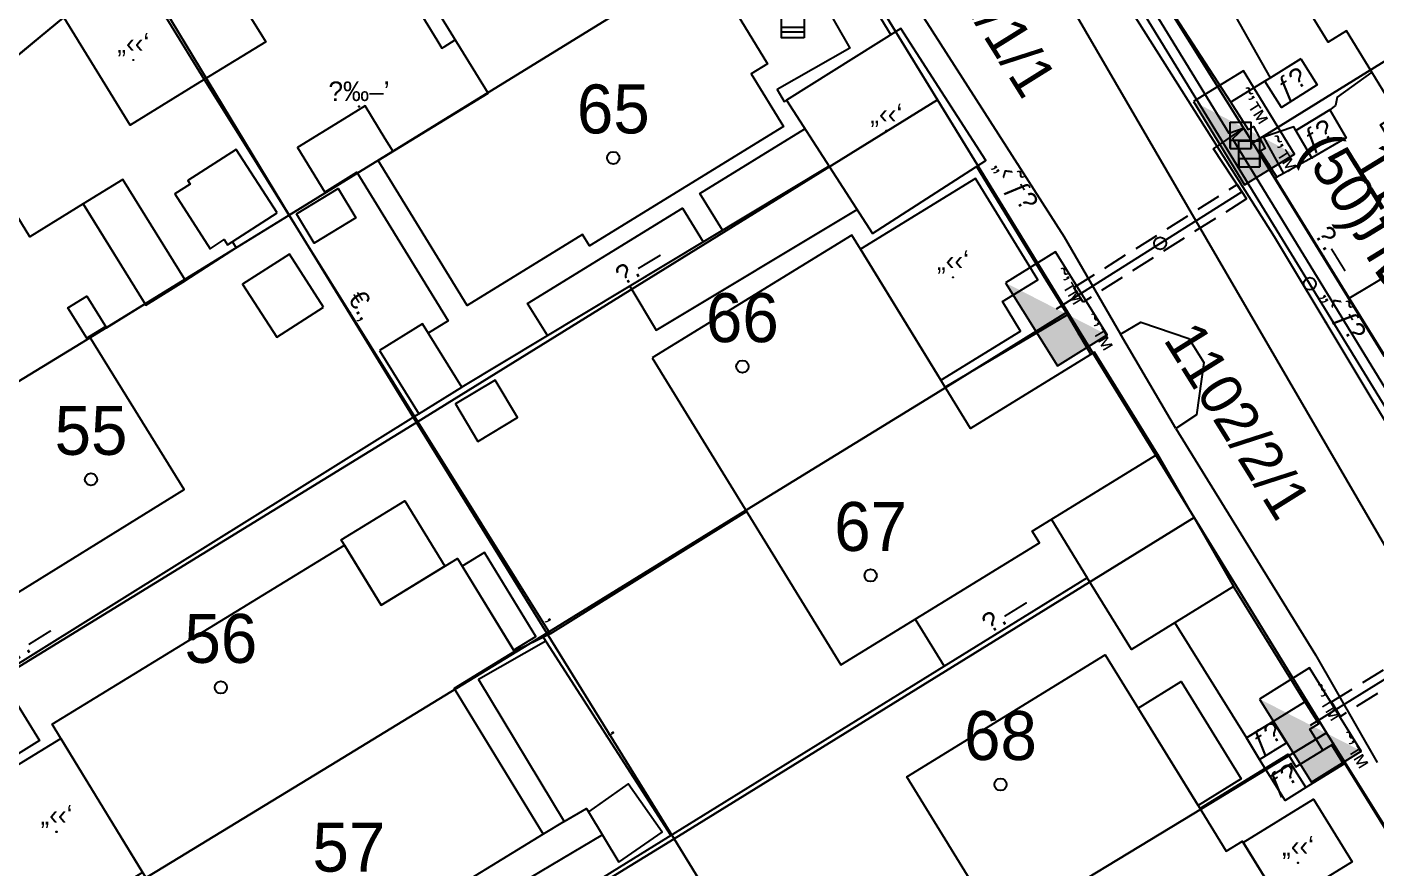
# Model space of a CAD drawing. Header units: metres. Extents: x 218299 to 220222, y 572714 to 574340.
# Drawn here: x 218966 to 219021.1, y 573264.6 to 573298.9 of the extents above; entities that cross this region are included whole.
import ezdxf
from ezdxf.enums import TextEntityAlignment as Align

# ---------------------------------------------------------------- set-up
doc = ezdxf.new("R2010")
doc.units = ezdxf.units.M
doc.header["$MEASUREMENT"] = 0
doc.linetypes.add('DASH15', pattern=[1.5, 1, -0.5])
for name, color, linetype in [('1602', 44, 'Continuous'), ('1603', 44, 'Continuous'), ('6151', 102, 'CABLEUNDEXIST03'), ('6261', 7, 'Continuous'), ('6701', 7, 'DASH15'), ('6910', 102, 'Continuous'), ('6916', 7, 'Continuous'), ('A_POINTS', 2, 'Continuous'), ('M2200', 253, 'Continuous'), ('M2207', 253, 'Continuous'), ('M2401', 7, 'Continuous'), ('M2404', 7, 'Continuous'), ('M2407', 253, 'Continuous'), ('M2408', 253, 'Continuous'), ('M2412', 253, 'Continuous'), ('M2420', 253, 'Continuous'), ('M2601', 253, 'Continuous'), ('M2602', 253, 'Continuous'), ('M2605', 253, 'Continuous'), ('M2612', 253, 'Continuous'), ('M2804', 253, 'Continuous'), ('M5203', 253, 'Continuous'), ('M5235', 253, 'Continuous')]:
    doc.layers.add(name, color=color, linetype=linetype)
doc.styles.add('HEBTXT', font='HEBTXT')
doc.styles.add('MAVAT_HEBTXT', font='HEBTXT')
doc.linetypes.add('CABLEUNDEXIST03', pattern='A,3.5,[222,elecad.shx,S=0.01,R=0,X=0,Y=0],1.5', length=5)

# ---------------------------------------------------------------- blocks, each defined once
blk = doc.blocks.new('6261')
blk.add_lwpolyline([(-2, -1.2), (2, -1.2), (2, 1.2), (-2, 1.2)], close=True)
at = {"color": 0}
blk.add_solid([(2, 1.2), (-2, -1.2), (2, -1.2)], dxfattribs=at)
at = {"color": 0, "style": 'HEBTXT'}
blk.add_attdef('PIL_NAME', (2.689, 2.418), '', height=1.7, dxfattribs=at)
at = {"style": 'HEBTXT'}
blk.add_attdef('CAMUT_MONIM', (2.489, 0.218), '', height=1.7, dxfattribs=at)
at = {"color": 0, "style": 'HEBTXT', "flags": 1}
for tag, p in [('TYPE', (2.585, -1.773)), ('MAP_TYPE', (2.689, -3.782))]:
    blk.add_attdef(tag, p, '', height=1.7, dxfattribs=at)
blk = doc.blocks.new('6910')
at = {"layer": 'A_POINTS'}
blk.add_circle((0, 0), 0.25, dxfattribs=at)
at = {"color": 0, "style": 'HEBTXT', "flags": 1}
blk.add_attdef('CODE', (-2.918, 6.399), '', height=1.7, dxfattribs=at)
at = {"color": 0, "style": 'HEBTXT'}
for tag, p in [('PATH', (0.169, 4.708)), ('HTCH', (0.169, 2.708))]:
    blk.add_attdef(tag, text='', height=1.7, dxfattribs=at).set_placement(p, align=Align.MIDDLE_CENTER)
blk = doc.blocks.new('6916')
at = {"layer": 'A_POINTS'}
blk.add_circle((0, 0), 0.25, dxfattribs=at)
at = {"color": 0, "style": 'HEBTXT'}
for tag, p in [('HTCH', (0.006, 3.527)), ('PIPE', (0.049, 1.33))]:
    blk.add_attdef(tag, text='', height=1.7, dxfattribs=at).set_placement(p, align=Align.MIDDLE_CENTER)
blk = doc.blocks.new('1603')
at = {"layer": 'A_POINTS'}
blk.add_circle((0, 0), 0.25, dxfattribs=at)
at = {"color": 0, "style": 'HEBTXT'}
blk.add_attdef('PARCEL_NUM', text='', height=2, dxfattribs=at).set_placement((0, 1), align=Align.CENTER)
at = {"color": 0, "style": 'HEBTXT', "flags": 1}
blk.add_attdef('LOT_NUM', text='', height=2, dxfattribs=at).set_placement((0, -2.5), align=Align.CENTER)
blk = doc.blocks.new('M2408')
blk.add_circle((0, 0), 0.025)
at = {"style": 'MAVAT_HEBTXT'}
blk.add_attdef('NAME', text='', height=0.8, dxfattribs=at).set_placement((0, 1.59), align=Align.MIDDLE)
blk = doc.blocks.new('M2804')
blk.add_circle((0, 0), 0.025)
at = {"style": 'MAVAT_HEBTXT'}
blk.add_attdef('NAME', text='', height=0.8, dxfattribs=at).set_placement((0, 1.59), align=Align.MIDDLE)
blk = doc.blocks.new('M2601')
blk.add_circle((0, 0), 0.025)
at = {"style": 'MAVAT_HEBTXT'}
blk.add_attdef('NAME', text='', height=0.8, dxfattribs=at).set_placement((0, 1.59), align=Align.MIDDLE)
blk = doc.blocks.new('M2602')
blk.add_circle((0, 0), 0.025)
at = {"style": 'MAVAT_HEBTXT'}
blk.add_attdef('NAME', text='', height=0.8, dxfattribs=at).set_placement((0, 1.59), align=Align.MIDDLE)
blk = doc.blocks.new('M2605')
blk.add_circle((0, 0), 0.025)
at = {"style": 'MAVAT_HEBTXT'}
blk.add_attdef('NAME', text='', height=0.8, dxfattribs=at).set_placement((0, 1.59), align=Align.MIDDLE)
blk = doc.blocks.new('M2612')
blk.add_circle((0, 0), 0.025)
at = {"style": 'MAVAT_HEBTXT'}
blk.add_attdef('NAME', text='', height=0.8, dxfattribs=at).set_placement((0, 1.59), align=Align.MIDDLE)
blk = doc.blocks.new('M2207')
blk.add_circle((0, 0), 0.025)
at = {"style": 'MAVAT_HEBTXT'}
blk.add_attdef('NAME', text='', height=0.8, dxfattribs=at).set_placement((0, 1.59), align=Align.MIDDLE)
blk = doc.blocks.new('M2412')
blk.add_circle((0, 0), 0.025)
at = {"style": 'MAVAT_HEBTXT'}
blk.add_attdef('NAME', text='', height=0.8, dxfattribs=at).set_placement((0, 1.59), align=Align.MIDDLE)
blk = doc.blocks.new('M5203')
for points in [[(1.54, -1.47), (-1.54, -1.47), (-1.54, 1.47), (1.54, 1.47)], [(-1.54, 0), (1.54, 0)], [(1.54, 1.47), (1.54, -1.47)], [(-1.54, -0.66), (1.54, -0.66)]]:
    blk.add_lwpolyline(points)
at = {"style": 'MAVAT_HEBTXT', "flags": 1}
for tag, p in [('MARK', (0, 3.2)), ('HEIGHT', (0, -3.3)), ('NAME', (0, -5.87))]:
    blk.add_attdef(tag, text='', height=0.8, dxfattribs=at).set_placement(p, align=Align.MIDDLE)
blk = doc.blocks.new('*U89')
at = {"linetype": 'Continuous'}
for p, q in [((-0.85, 0), (-0.85, -0.66)), ((0.85, 0), (0.85, -0.66))]:
    blk.add_line(p, q, dxfattribs=at)
blk.add_solid([(-0.85, 0), (-0.85, -0.66), (0.85, -0.66)], dxfattribs=at)
at = {"linetype": 'Continuous', "extrusion": (0, 0, -1)}
blk.add_solid([(0.85, 0), (-0.85, 0), (-0.85, -0.66)], dxfattribs=at)
blk = doc.blocks.new('M5235')
for points in [[(-0.85, 1.47), (0.85, 1.47)], [(-0.85, -0.66), (-0.85, 1.47)], [(0.85, -0.66), (0.85, 1.47)], [(-0.85, 0), (0.85, 0)], [(-0.85, -0.66), (0.85, -0.66)]]:
    blk.add_lwpolyline(points)
at = {"linetype": 'Continuous'}
blk.add_blockref('*U89', (0, 0), dxfattribs=at)
at = {"style": 'MAVAT_HEBTXT', "flags": 1}
for tag, p in [('MARK', (0, 2.72)), ('HEIGHT', (0, -1.92)), ('NAME', (0, -4.48))]:
    blk.add_attdef(tag, text='', height=0.8, dxfattribs=at).set_placement(p, align=Align.MIDDLE)
blk = doc.blocks.new('111')
at = {"layer": 'M2200'}
for points in [[(219025.184, 573308.495, 572.88), (219029.154, 573302.013, 572.88), (219032.972, 573295.779, 572.88), (219024.814, 573290.783, 572.76), (219024.814, 573290.783, 572.76), (219023.508, 573292.916, 572.76), (219022.803, 573292.484, 572.64), (219021.291, 573294.951, 572.64), (219021.994, 573295.381, 572.76), (219020.943, 573297.098, 572.76), (219019.906, 573298.79, 572.76), (219019.153, 573298.329, 572.52), (219017.565, 573300.922, 572.28), (219018.253, 573301.343, 572.76), (219017.26, 573302.964, 572.944), (219016.958, 573303.456, 573)], [(218989.068, 573307.632, 572.205), (218990.37, 573305.515, 572.205), (218991.031, 573305.921, 571.905), (218992.557, 573303.439, 571.905), (218991.893, 573303.03, 572.205), (218994.039, 573299.541, 572.205), (218994.713, 573299.956, 571.98), (218996.256, 573297.447, 571.83), (218995.588, 573297.037, 572.28), (218996.913, 573294.882, 572.205), (218988.985, 573290.005, 572.205), (218988.701, 573290.467, 573.03), (218983.99, 573287.569, 572.955), (218980.352, 573293.484, 573.03), (218984.839, 573296.244, 573.105), (218980.918, 573302.619, 572.205)], [(218976.231, 573291.351, 572.355), (218974.556, 573293.944, 572.355), (218972.579, 573292.667, 571.755), (218972.668, 573292.529, 571.755), (218972.041, 573292.124, 571.605), (218973.487, 573289.887, 571.605), (218974.063, 573290.259, 571.755), (218974.203, 573290.041, 571.755)], [(218956.592, 573287.559, 571.755), (218957.326, 573286.371, 571.732), (218960.349, 573281.484, 571.639), (218961.444, 573279.714, 571.605), (218960.643, 573279.219, 571.23), (218962.236, 573276.643, 571.23), (218962.983, 573277.106, 571.68), (218964.278, 573275.012, 571.605), (218972.424, 573280.05, 571.68), (218968.562, 573286.296, 572.205), (218968.449, 573286.226, 572.28), (218967.678, 573287.472, 572.205), (218968.456, 573287.953, 572.13), (218969.259, 573286.655, 572.13), (218970.835, 573287.629, 572.13), (218968.306, 573291.719, 572.205), (218968.306, 573291.719, 572.205), (218966.126, 573290.371, 572.205), (218964.746, 573292.602, 571.68)], [(218991.539, 573285.424, 572.805), (218999.244, 573272.884, 572.655), (219007.365, 573277.874, 572.805), (219007.073, 573278.348, 572.805), (219012.182, 573281.487, 572.505), (219009.619, 573285.659, 572.43), (219004.548, 573282.543, 572.805), (219000.05, 573289.865, 572.805), (218999.698, 573290.437, 572.805)], [(218978.122, 573287.502, 570.855), (218976.731, 573289.667, 570.93), (218974.816, 573288.436, 570.855), (218976.209, 573286.273, 570.78), (218978.122, 573287.502, 570.855)], [(218974.731, 573257.863, 572.355), (218974.288, 573258.588, 572.351), (218967.383, 573269.878, 572.283), (218967.028, 573270.457, 572.28), (218978.982, 573277.768, 573.255), (218980.474, 573275.328, 573.255), (218983.59, 573277.234, 573.33), (218985.919, 573273.426, 573.255), (218983.451, 573271.916, 573.255), (218987.09, 573265.967, 573.18), (218982.198, 573262.975, 573.105), (218982.441, 573262.579, 572.655)], [(219009.753, 573255.617, 573.255), (219001.94, 573268.303, 573.18), (219010.051, 573273.299, 573.255), (219013.847, 573267.135, 573.197), (219014.992, 573265.276, 573.18), (219015.653, 573265.683, 572.88), (219017.181, 573263.202, 572.955), (219017.181, 573263.202, 572.955), (219016.497, 573262.78, 573.255), (219017.841, 573260.598, 573.18)]]:
    blk.add_polyline3d(points, close=True, dxfattribs=at)
at = {"layer": 'M2207'}
for points in [[(218970.327, 573301.553, 571.289), (218973.249, 573296.797, 571.289), (218970.225, 573294.939, 571.064), (218967.422, 573299.501, 571.064), (218970.327, 573301.553, 571.289)], [(219000.547, 573290.507, 571.889), (219005.174, 573293.484, 571.514), (219001.701, 573298.883, 571.589), (218997.026, 573295.959, 571.889)], [(218968.306, 573291.719, 571.814), (218970.865, 573287.582, 571.814), (218972.481, 573288.581, 571.589), (218969.922, 573292.718, 571.589), (218968.306, 573291.719, 571.814)], [(219000.05, 573289.865, 572.714), (219003.334, 573284.519, 572.714), (219006.593, 573286.521, 572.639), (219005.853, 573287.725, 572.639), (219007.302, 573288.616, 572.489), (219004.757, 573292.757, 572.414)], [(218977.01, 573291.31, 571.139), (218978.72, 573292.344, 571.064), (218979.441, 573291.15, 570.914), (218977.731, 573290.116, 571.139)], [(218980.411, 573285.722, 572.055), (218982.018, 573283.142, 572.055), (218983.77, 573284.234, 572.205), (218982.163, 573286.814, 572.205), (218980.411, 573285.722, 572.055)], [(218984.429, 573282.013, 571.814), (218986.048, 573282.983, 571.814), (218985.132, 573284.514, 571.814), (218983.512, 573283.544, 571.814), (218984.429, 573282.013, 571.814)], [(218983.075, 573276.919, 571.89), (218980.474, 573275.328, 571.89), (218978.846, 573277.991, 571.89), (218981.446, 573279.581, 571.89), (218983.075, 573276.919, 571.89)], [(218983.787, 573276.911, 572.19), (218985.883, 573273.484, 572.19), (218986.794, 573274.041, 572.19), (218984.698, 573277.468, 572.04)], [(219013.847, 573267.135, 572.939), (219011.395, 573271.116, 572.939), (219013.158, 573272.202, 572.639), (219015.61, 573268.221, 572.639), (219013.847, 573267.135, 572.939)], [(218967.383, 573269.878, 572.283), (218970.731, 573264.403, 572.133), (218967.35, 573262.335, 571.983), (218966.372, 573263.934, 571.983), (218965.948, 573263.674, 571.983), (218963.928, 573266.976, 571.983), (218964.351, 573267.235, 572.058), (218964, 573267.809, 572.058)], [(218990.188, 573264.818, 571.814), (218991.947, 573266.041, 571.889), (218990.568, 573268.027, 571.889), (218988.947, 573266.874, 571.889)], [(219017.181, 573263.202, 572.789), (219015.687, 573265.629, 572.789), (219018.562, 573267.4, 572.714), (219020.14, 573264.837, 572.714), (219017.265, 573263.067, 572.714)]]:
    blk.add_polyline3d(points, close=True, dxfattribs=at)
at = {"layer": 'M2401'}
blk.add_polyline3d([(219012.934, 573282.544, 569.681), (219012.934, 573282.544, 569.681), (219010.679, 573286.389, 569.606), (219010.679, 573286.389, 569.606), (219011.508, 573286.89, 569.606), (219013.464, 573286.213, 569.531), (219014.079, 573285.238, 569.531), (219013.782, 573283.104, 569.606), (219012.934, 573282.544, 569.681)], dxfattribs=at)
at = {"layer": 'M2404'}
blk.add_polyline3d([(219012.934, 573282.544, 569.681), (219012.934, 573282.544, 569.681), (219010.679, 573286.389, 569.606), (219010.679, 573286.389, 569.606), (219011.508, 573286.89, 569.606), (219013.464, 573286.213, 569.531), (219014.079, 573285.238, 569.531), (219013.782, 573283.104, 569.606), (219012.934, 573282.544, 569.681)], dxfattribs=at)
at = {"layer": 'M2407'}
for points in [[(218990.946, 573305.869, 569.624), (218989.366, 573308.466, 569.565), (218980.069, 573302.812, 569.49), (218982.741, 573298.417, 569.49)], [(218995.845, 573301.2, 569.49), (218996.247, 573300.494, 569.49), (218997.752, 573301.352, 569.49), (218999.619, 573298.08, 569.49), (218996.654, 573296.389, 569.64), (218996.93, 573295.905, 569.64), (218997.026, 573295.959, 569.64)], [(219016.796, 573296.873, 570.132), (219014.326, 573301.272, 570.123)], [(218982.741, 573298.417, 569.49), (218982.947, 573298.08, 569.49), (218983.048, 573298.141, 569.49)], [(218983.048, 573298.141, 569.49), (218983.502, 573298.417, 569.49)], [(218980.64, 573294.381, 569.34), (218979.816, 573295.722, 569.34), (218978.965, 573295.199, 569.34)], [(218978.965, 573295.199, 569.34), (218977.052, 573294.022, 569.34), (218978.172, 573292.201, 569.34), (218979.486, 573293.009, 569.49), (218983.216, 573286.945, 569.34), (218982.396, 573286.441, 569.34)], [(218994.421, 573290.638, 569.49), (218993.496, 573292.143, 569.49), (218997.786, 573294.782, 569.49)], [(218980.961, 573293.859, 569.34), (218980.64, 573294.381, 569.34)], [(218987.267, 573286.336, 569.34), (218986.457, 573287.652, 569.34), (218992.784, 573291.543, 569.49), (218993.632, 573290.163, 569.49)], [(218990.629, 573288.357, 569.952), (218991.71, 573286.559, 569.952), (218999.912, 573291.49, 569.952)], [(219020.021, 573287.862, 569.4), (219022.824, 573283.336, 569.58), (219022.824, 573283.336, 569.58)], [(219002.287, 573274.754, 570.181), (219003.473, 573272.825, 570.181)], [(219012.892, 573274.605, 570.615), (219015.818, 573269.897, 570.615)], [(218987.194, 573273.848, 569.94), (218984.451, 573272.282, 569.94), (218987.953, 573266.477, 569.79), (218987.09, 573265.967, 569.79)], [(218987.953, 573266.477, 569.79), (218988.864, 573267.014, 569.79), (218988.947, 573266.874, 569.789)], [(218989.516, 573265.932, 569.788), (218980.268, 573260.453, 569.714), (218981.134, 573258.991, 569.652)]]:
    blk.add_polyline3d(points, dxfattribs=at)
at = {"layer": 'M2408'}
for points in [[(219003.05, 573312.99, 568.38), (219009.646, 573301.955, 568.83), (219016.958, 573290.384, 569.28), (219022.395, 573281.313, 569.55), (219024.461, 573278.135, 569.753), (219028.169, 573272.419, 570.203), (219031.786, 573266.215, 570.353)], [(219002.087, 573300.206, 568.891), (219008.373, 573290.37, 569.303), (219010.679, 573286.389, 569.528)], [(219012.934, 573282.544, 569.603), (219018.635, 573273.29, 570.053), (219021.164, 573268.898, 570.128)], [(219012.182, 573281.487, 569.681), (219015.296, 573276.091, 569.831)]]:
    blk.add_polyline3d(points, dxfattribs=at)
at = {"layer": 'M2412'}
for points in [[(219018.035, 573297.639, 570.015), (219018.702, 573296.581, 570.015), (219017.247, 573295.663, 569.34), (219016.564, 573296.73, 569.34)], [(219019.227, 573295.566, 570.09), (219019.227, 573295.566, 570.09), (219019.89, 573294.414, 570.09), (219018.49, 573293.593, 569.19), (219018.49, 573293.593, 569.19), (219017.84, 573294.721, 569.19), (219017.84, 573294.721, 569.19), (219019.227, 573295.566, 570.09)], [(219015.818, 573269.897, 570.615), (219016.359, 573269.021, 570.615), (219017.454, 573269.697, 569.88), (219016.912, 573270.574, 569.88), (219015.818, 573269.897, 570.615)], [(219017.396, 573267.343, 570.615), (219016.793, 573268.319, 570.615), (219017.638, 573268.842, 569.88), (219018.241, 573267.866, 569.88), (219017.396, 573267.343, 570.615)]]:
    blk.add_polyline3d(points, close=True, dxfattribs=at)
at = {"layer": 'M2420', "lineweight": -3, "flags": 128}
blk.add_lwpolyline([(218993.206, 573326.375), (219061.09, 573209.62)], dxfattribs=at)
at = {"layer": 'M2601'}
for points in [[(219020.943, 573297.098, 572.565), (219019.519, 573296.082, 572.34), (219019.458, 573295.736, 572.34), (219019.227, 573295.566, 572.34), (219017.84, 573294.721, 572.34), (219017.759, 573294.865, 572.34), (219016.511, 573294.449, 572.34), (219017.329, 573292.959, 572.34)], [(219004.796, 573293.241, 571.556), (219007.629, 573288.617, 571.556)], [(219007.629, 573288.617, 571.556), (219008.143, 573287.778, 571.556)], [(219008.485, 573287.219, 571.556), (219008.511, 573287.178, 571.556), (219003.515, 573284.225, 571.556)], [(218981.837, 573283.029, 571.89), (218987.376, 573274.15, 571.89), (218995.393, 573279.151, 571.89)], [(219007.85, 573278.826, 571.29), (219009.317, 573276.438, 571.29)], [(218987.376, 573274.15, 570.99), (218985.919, 573273.426, 570.99)], [(218987.091, 573274.009, 570.99), (218992.302, 573265.908, 570.99)]]:
    blk.add_polyline3d(points, dxfattribs=at)
at = {"layer": 'M2602'}
for points in [[(219015.897, 573294.739, 570.84), (219016.104, 573294.88, 570.84), (219016.584, 573293.977, 570.84), (219016.382, 573293.872, 570.84)], [(218976.553, 573291.501, 569.64), (218981.837, 573283.029, 569.64)], [(218974.397, 573290.166, 570.99), (218974.555, 573289.921, 570.99), (218972.481, 573288.581, 570.99)], [(218969.227, 573286.707, 570.99), (218968.562, 573286.296, 570.99)], [(219018.936, 573269.392, 571.515), (219018.402, 573270.259, 571.515), (219018.798, 573270.503, 571.515)], [(219013.92, 573267.016, 571.74), (219017.517, 573269.232, 571.74), (219017.836, 573268.715, 571.74), (219019.415, 573269.687, 571.515)]]:
    blk.add_polyline3d(points, dxfattribs=at)
at = {"layer": 'M2605'}
for points in [[(219018.035, 573297.639, 570.165), (219018.035, 573297.639, 570.165), (219016.796, 573296.873, 570.132), (219016.564, 573296.73, 570.126), (219015.225, 573295.902, 570.091), (219015.181, 573295.875, 570.09), (219015.181, 573295.875, 570.09), (219012.406, 573300.171, 570.09), (219012.406, 573300.171, 570.09), (219012.406, 573300.171, 570.09), (219014.326, 573301.272, 570.123), (219016.754, 573302.665, 570.165), (219015.182, 573305.468, 570.165), (219015.182, 573305.468, 570.165), (219022.308, 573309.788, 570.09), (219023.253, 573310.332, 570.09), (219024.96, 573311.316, 570.09), (219025.87, 573311.84, 570.09), (219029.433, 573313.893, 570.09), (219032.427, 573315.788, 570.09), (219032.427, 573315.788, 570.09), (219034.97, 573311.509, 570.24)], [(218978.251, 573307.703, 569.34), (218972.583, 573303.464, 569.34), (218975.623, 573298.557, 569.34)], [(218998.723, 573302.842, 569.49), (219001.299, 573298.632, 569.49)], [(218967.513, 573299.353, 569.04), (218953.359, 573287.594, 569.04)], [(218975.623, 573298.557, 569.34), (218975.756, 573298.343, 569.34), (218973.249, 573296.797, 569.34), (218975.026, 573293.949, 569.34)], [(219019.89, 573294.414, 570.09), (219018.49, 573293.593, 570.015), (219017.329, 573292.959, 570.015), (219017.059, 573292.812, 570.015), (219016.988, 573292.773, 570.015), (219020.021, 573287.862, 570.015), (219020.021, 573287.862, 570.015), (219024.376, 573290.466, 570.165)], [(218975.026, 573293.949, 569.34), (218976.553, 573291.501, 569.34)], [(218998.773, 573293.254, 569.79), (218983.77, 573284.234, 570.09)], [(218982.018, 573283.142, 569.94), (218964.868, 573272.443, 569.94), (218966.522, 573269.792, 569.94), (218962.281, 573267.147, 569.94), (218962.281, 573267.147, 569.94), (218965.728, 573261.621, 569.94), (218966.13, 573261.871, 569.94), (218966.264, 573261.657, 569.94), (218967.35, 573262.335, 569.94)], [(219018.718, 573261.826, 570.69), (219022.677, 573264.273, 570.69), (219022.677, 573264.273, 570.69), (219019.844, 573268.856, 570.69), (219018.241, 573267.866, 570.641), (219017.396, 573267.343, 570.615), (219016.793, 573268.319, 570.615), (219016.359, 573269.021, 570.615), (219015.818, 573269.897, 570.615), (219018.21, 573271.376, 570.615), (219015.296, 573276.091, 570.615), (219011.125, 573273.513, 570.615), (219009.317, 573276.438, 570.615), (219001.282, 573271.472, 570.465), (218983.112, 573260.213, 570.015), (218975.437, 573255.47, 570.015)]]:
    blk.add_polyline3d(points, dxfattribs=at)
at = {"layer": 'M2612'}
for points in [[(219015.897, 573294.739, 570.915), (219015.181, 573295.875, 570.915)], [(219016.382, 573293.872, 570.915), (219017.059, 573292.812, 570.915)], [(219008.143, 573287.778, 571.556), (219008.485, 573287.219, 571.556)], [(219008.511, 573287.178, 571.556), (219009.465, 573285.564, 571.556)], [(219018.21, 573271.376, 571.515), (219018.763, 573270.481, 571.515)], [(219019.298, 573269.616, 571.515), (219019.789, 573268.822, 571.515)]]:
    blk.add_polyline3d(points, dxfattribs=at)
at = {"layer": 'M2207'}
ref = blk.add_blockref('M2207', (218970.347, 573297.598), dxfattribs=dict(at, xscale=0.5, yscale=0.5, zscale=0.5))
ref.add_attrib('NAME', '„‹‹‘', dxfattribs={"layer": '0', "height": 0.8, "style": 'MAVAT_HEBTXT'}).set_placement((218970.347, 573298.223), align=Align.MIDDLE)
ref = blk.add_blockref('M2207', (219001.107, 573294.707), dxfattribs=dict(at, xscale=0.5, yscale=0.5, zscale=0.5))
ref.add_attrib('NAME', '„‹‹‘', dxfattribs={"layer": '0', "height": 0.8, "style": 'MAVAT_HEBTXT'}).set_placement((219001.107, 573295.332), align=Align.MIDDLE)
ref = blk.add_blockref('M2207', (219003.83, 573288.718), dxfattribs=dict(at, xscale=0.5, yscale=0.5, zscale=0.5))
ref.add_attrib('NAME', '„‹‹‘', dxfattribs={"layer": '0', "height": 0.8, "style": 'MAVAT_HEBTXT'}).set_placement((219003.83, 573289.343), align=Align.MIDDLE)
ref = blk.add_blockref('M2207', (218967.21, 573266.06), dxfattribs=dict(at, xscale=0.5, yscale=0.5, zscale=0.5))
ref.add_attrib('NAME', '„‹‹‘', dxfattribs={"layer": '0', "height": 0.8, "style": 'MAVAT_HEBTXT'}).set_placement((218967.21, 573266.685), align=Align.MIDDLE)
ref = blk.add_blockref('M2207', (219017.925, 573264.793), dxfattribs=dict(at, xscale=0.5, yscale=0.5, zscale=0.5))
ref.add_attrib('NAME', '„‹‹‘', dxfattribs={"layer": '0', "height": 0.8, "style": 'MAVAT_HEBTXT'}).set_placement((219017.925, 573265.418), align=Align.MIDDLE)
at = {"layer": 'M2408'}
ref = blk.add_blockref('M2408', (219006.47, 573293.349), dxfattribs=dict(at, xscale=0.5, yscale=0.5, zscale=0.5))
ref.add_attrib('NAME', '„‹˜ƒ\x8e', dxfattribs={"layer": '0', "height": 0.8, "rotation": 302.5837, "style": 'MAVAT_HEBTXT'}).set_placement((219006.332, 573292.477), align=Align.MIDDLE)
ref = blk.add_blockref('M2408', (219019.061, 573286.875), dxfattribs=dict(at, xscale=0.5, yscale=0.5, zscale=0.5))
ref.add_attrib('NAME', '„‹˜ƒ\x8e', dxfattribs={"layer": '0', "height": 0.8, "rotation": 300.9374, "style": 'MAVAT_HEBTXT'}).set_placement((219019.747, 573287.173), align=Align.MIDDLE)
at = {"layer": 'M2412'}
ref = blk.add_blockref('M2412', (219018.011, 573296.144), dxfattribs=dict(at, xscale=0.5, yscale=0.5, zscale=0.5))
ref.add_attrib('NAME', 'ƒ\x8e', dxfattribs={"layer": '0', "height": 0.8, "rotation": 32.2581, "style": 'MAVAT_HEBTXT'}).set_placement((219017.717, 573296.61), align=Align.MIDDLE)
ref = blk.add_blockref('M2412', (219018.5, 573293.599), dxfattribs=dict(at, xscale=0.5, yscale=0.5, zscale=0.5))
ref.add_attrib('NAME', 'ƒ\x8e', dxfattribs={"layer": '0', "height": 0.8, "rotation": 30.401, "style": 'MAVAT_HEBTXT'}).set_placement((219018.8, 573294.488), align=Align.MIDDLE)
ref = blk.add_blockref('M2412', (219016.981, 573269.405), dxfattribs=dict(at, xscale=0.5, yscale=0.5, zscale=0.5))
ref.add_attrib('NAME', 'ƒ\x8e', dxfattribs={"layer": '0', "height": 0.8, "rotation": 31.7172, "style": 'MAVAT_HEBTXT'}).set_placement((219016.691, 573269.873), align=Align.MIDDLE)
ref = blk.add_blockref('M2412', (219017.638, 573268.842), dxfattribs=dict(at, xscale=0.5, yscale=0.5, zscale=0.5))
ref.add_attrib('NAME', 'ƒ\x8e', dxfattribs={"layer": '0', "height": 0.8, "rotation": 31.7172, "style": 'MAVAT_HEBTXT'}).set_placement((219017.356, 573268.161), align=Align.MIDDLE)
at = {"layer": 'M2601'}
ref = blk.add_blockref('M2601', (218987.107, 573274.581), dxfattribs=dict(at, xscale=0.5, yscale=0.5, zscale=0.5))
ref.add_attrib('NAME', '‚', dxfattribs={"layer": '0', "height": 0.8, "rotation": 301.955, "style": 'MAVAT_HEBTXT'}).set_placement((218987.574, 573274.872), align=Align.MIDDLE)
ref = blk.add_blockref('M2601', (218989.697, 573269.958), dxfattribs=dict(at, xscale=0.5, yscale=0.5, zscale=0.5))
ref.add_attrib('NAME', '‚', dxfattribs={"layer": '0', "height": 0.8, "rotation": 302.7526, "style": 'MAVAT_HEBTXT'}).set_placement((218990.159, 573270.256), align=Align.MIDDLE)
at = {"layer": 'M2602'}
ref = blk.add_blockref('M2602', (218979.195, 573287.265), dxfattribs=dict(at, xscale=0.5, yscale=0.5, zscale=0.5))
ref.add_attrib('NAME', '€.‚', dxfattribs={"layer": '0', "height": 0.8, "rotation": 301.955, "style": 'MAVAT_HEBTXT'}).set_placement((218979.662, 573287.556), align=Align.MIDDLE)
at = {"layer": 'M2605'}
ref = blk.add_blockref('M2605', (219018.962, 573289.578), dxfattribs=dict(at, xscale=0.5, yscale=0.5, zscale=0.5))
ref.add_attrib('NAME', '\x9a.—', dxfattribs={"layer": '0', "height": 0.8, "rotation": 301.7018, "style": 'MAVAT_HEBTXT'}).set_placement((219019.43, 573289.867), align=Align.MIDDLE)
ref = blk.add_blockref('M2605', (218991.272, 573288.744), dxfattribs=dict(at, xscale=0.5, yscale=0.5, zscale=0.5))
ref.add_attrib('NAME', '\x9a.—', dxfattribs={"layer": '0', "height": 0.8, "rotation": 31.0161, "style": 'MAVAT_HEBTXT'}).set_placement((218990.988, 573289.215), align=Align.MIDDLE)
ref = blk.add_blockref('M2605', (219006.243, 573274.538), dxfattribs=dict(at, xscale=0.5, yscale=0.5, zscale=0.5))
ref.add_attrib('NAME', '\x9a.—', dxfattribs={"layer": '0', "height": 0.8, "rotation": 31.7172, "style": 'MAVAT_HEBTXT'}).set_placement((219005.954, 573275.006), align=Align.MIDDLE)
ref = blk.add_blockref('M2605', (218966.383, 573273.388), dxfattribs=dict(at, xscale=0.5, yscale=0.5, zscale=0.5))
ref.add_attrib('NAME', '\x9a.—', dxfattribs={"layer": '0', "height": 0.8, "rotation": 31.9584, "style": 'MAVAT_HEBTXT'}).set_placement((218966.092, 573273.855), align=Align.MIDDLE)
at = {"layer": 'M2612'}
ref = blk.add_blockref('M2612', (219015.539, 573295.307), dxfattribs=dict(at, xscale=0.5, yscale=0.5, zscale=0.5))
ref.add_attrib('NAME', '˜’™', dxfattribs={"layer": '0', "height": 0.8, "rotation": 302.2169, "style": 'MAVAT_HEBTXT'}).set_placement((219016.004, 573295.6), align=Align.MIDDLE)
ref = blk.add_blockref('M2612', (219016.721, 573293.342), dxfattribs=dict(at, xscale=0.5, yscale=0.5, zscale=0.5))
ref.add_attrib('NAME', '˜’™', dxfattribs={"layer": '0', "height": 0.8, "rotation": 302.5388, "style": 'MAVAT_HEBTXT'}).set_placement((219017.184, 573293.638), align=Align.MIDDLE)
ref = blk.add_blockref('M2612', (219008.314, 573287.499), dxfattribs=dict(at, xscale=0.5, yscale=0.5, zscale=0.5))
ref.add_attrib('NAME', '˜’™', dxfattribs={"layer": '0', "height": 0.8, "rotation": 301.1464, "style": 'MAVAT_HEBTXT'}).set_placement((219008.434, 573288.227), align=Align.MIDDLE)
ref = blk.add_blockref('M2612', (219008.988, 573286.371), dxfattribs=dict(at, xscale=0.5, yscale=0.5, zscale=0.5))
ref.add_attrib('NAME', '˜’™', dxfattribs={"layer": '0', "height": 0.8, "rotation": 300.5869, "style": 'MAVAT_HEBTXT'}).set_placement((219009.675, 573286.357), align=Align.MIDDLE)
ref = blk.add_blockref('M2612', (219018.487, 573270.929), dxfattribs=dict(at, xscale=0.5, yscale=0.5, zscale=0.5))
ref.add_attrib('NAME', '˜’™', dxfattribs={"layer": '0', "height": 0.8, "rotation": 301.7172, "style": 'MAVAT_HEBTXT'}).set_placement((219018.955, 573271.218), align=Align.MIDDLE)
ref = blk.add_blockref('M2612', (219019.544, 573269.219), dxfattribs=dict(at, xscale=0.5, yscale=0.5, zscale=0.5))
ref.add_attrib('NAME', '˜’™', dxfattribs={"layer": '0', "height": 0.8, "rotation": 301.7172, "style": 'MAVAT_HEBTXT'}).set_placement((219020.104, 573269.276), align=Align.MIDDLE)
at = {"layer": 'M2804'}
ref = blk.add_blockref('M2804', (218979.569, 573295.697, 574.125), dxfattribs=dict(at, xscale=0.5, yscale=0.5, zscale=0.5))
ref.add_attrib('NAME', '\x8d‰–’', dxfattribs={"layer": '0', "height": 0.8, "style": 'MAVAT_HEBTXT'}).set_placement((218979.569, 573296.322, 574.125), align=Align.MIDDLE)
at = {"layer": 'M5203', "xscale": 0.3, "yscale": 0.3, "zscale": 0.3}
blk.add_blockref('M5203', (218997.286, 573298.943, 569.531), dxfattribs=at)
at = {"layer": 'M5235', "xscale": 0.5, "yscale": 0.5, "zscale": 0.5}
for p in [(219015.584, 573294.316, 569.325), (219015.937, 573293.566, 569.325)]:
    blk.add_blockref('M5235', p, dxfattribs=at)

msp = doc.modelspace()

# ---------------------------------------------------------------- linework, layer by layer
at = {"layer": '1602'}
for points in [[(219151.768, 573388.703), (219133.406, 573380.551), (219114.17, 573372.088), (219097.474, 573364.783), (219097.446, 573364.771), (219077.696, 573355.901), (219057.636, 573346.491), (219044.016, 573340.631), (219039.706, 573339.131), (219022.866, 573331.641), (219003.286, 573322.891), (218988.044, 573314.698), (218986.896, 573314.081), (218970.386, 573301.731), (218953.28, 573287.598), (218939.506, 573276.061), (218923.796, 573262.781), (218906.986, 573248.861), (218906.967, 573248.845), (218894.406, 573238.331), (218872.996, 573220.501)], [(219024.206, 573261.901), (219019.096, 573270.101), (219013.686, 573278.901), (219008.516, 573287.311), (219003.206, 573295.971), (218998.046, 573304.371)], [(219010.776, 573302.691), (219016.086, 573294.211), (219021.446, 573285.491)], [(218953.28, 573287.598), (218970.386, 573301.731), (218976.716, 573291.261), (218968.216, 573286.031), (218960.866, 573281.541)], [(218992.586, 573301.051), (218985.266, 573296.531), (218976.716, 573291.261), (218970.386, 573301.731)]]:
    msp.add_lwpolyline(points, dxfattribs=at)
for points in [[(219021.336, 573297.471), (219016.086, 573294.211), (219010.776, 573302.691), (219032.496, 573315.851), (219035.116, 573311.541), (219037.516, 573307.641), (219028.636, 573301.961)], [(219016.086, 573294.211), (219021.336, 573297.471), (219028.636, 573301.961), (219037.516, 573307.641), (219040.266, 573303.231), (219042.886, 573298.951), (219021.446, 573285.491)], [(218976.716, 573291.261), (218985.266, 573296.531), (218992.586, 573301.051), (218998.046, 573304.371), (219003.206, 573295.971), (218981.916, 573282.791)], [(218995.776, 573279.451), (218987.246, 573274.181), (218981.916, 573282.791), (219003.206, 573295.971), (219008.516, 573287.311), (219003.116, 573283.961)], [(218955.296, 573278.161), (218960.866, 573281.541), (218968.216, 573286.031), (218976.716, 573291.261), (218981.916, 573282.791), (218960.576, 573269.681)], [(218987.246, 573274.181), (218995.776, 573279.451), (219003.116, 573283.961), (219008.516, 573287.311), (219013.686, 573278.901), (218992.446, 573265.771)], [(218971.316, 573264.451), (218965.846, 573261.201), (218960.576, 573269.681), (218981.916, 573282.791), (218987.246, 573274.181), (218978.666, 573268.931)], [(219006.236, 573262.301), (218997.746, 573257.111), (218992.446, 573265.771), (219013.686, 573278.901), (219019.096, 573270.101), (219013.596, 573266.771)], [(218965.846, 573261.201), (218971.316, 573264.451), (218978.666, 573268.931), (218987.246, 573274.181), (218992.446, 573265.771), (218971.126, 573252.681)], [(218997.746, 573257.111), (219006.236, 573262.301), (219013.596, 573266.771), (219019.096, 573270.101), (219024.206, 573261.901), (219002.836, 573248.781)], [(218981.666, 573247.311), (218976.366, 573244.101), (218971.126, 573252.681), (218992.446, 573265.771), (218997.746, 573257.111), (218988.996, 573251.821)]]:
    msp.add_lwpolyline(points, close=True, dxfattribs=at)
at = {"layer": '6151'}
for points in [[(219036.6545, 573260.6721), (219035.6556, 573260.3258), (219021.2716, 573283.776), (219008.6087, 573304.4431), (219001.154, 573316.3665), (219001.7235, 573316.8398), (219001.7778, 573316.8952), (219002.1307, 573316.901), (219002.1293, 573316.9698)], [(219005.4247, 573311.7477), (219004.8783, 573311.1642), (219008.9488, 573304.6536), (219015.1027, 573294.6099), (219015.7197, 573294.8262)], [(219008.0563, 573287.4281), (219015.6297, 573292.215), (219014.473, 573293.9684), (219015.7197, 573294.8262)], [(219015.7197, 573294.8262), (219015.2441, 573294.3791), (219021.6126, 573283.9851), (219025.4907, 573277.5572), (219026.1808, 573277.7388)], [(219018.4343, 573270.4236), (219026.085, 573275.1637), (219025.1716, 573276.6805), (219026.1808, 573277.7388)]]:
    msp.add_lwpolyline(points, dxfattribs=at)
at = {"layer": '6701'}
for points in [[(219015.443, 573292.511), (219015.817, 573291.919), (219009.146, 573287.703), (219008.772, 573288.295)], [(219025.901, 573275.461), (219026.269, 573274.866), (219019.663, 573270.773), (219019.294, 573271.368)]]:
    msp.add_lwpolyline(points, close=True, dxfattribs=at)

# ---------------------------------------------------------------- block references
msp.add_blockref('111', (0, 0))
at = {"layer": '1603'}
for p, values in [((218989.956, 573293.5973), {'PARCEL_NUM': '65'}), ((218995.2288, 573285.0684), {'PARCEL_NUM': '66'}), ((218968.6208, 573280.4629), {'PARCEL_NUM': '55'}), ((219000.4687, 573276.5373), {'PARCEL_NUM': '67'}), ((218973.9249, 573271.9631), {'PARCEL_NUM': '56'}), ((219005.7715, 573267.9943), {'PARCEL_NUM': '68'}), ((218979.1543, 573263.433), {'PARCEL_NUM': '57'})]:
    msp.add_blockref('1603', p, dxfattribs=at).add_auto_attribs(values)
at = {"layer": '6261'}
ref = msp.add_blockref('6261', (218997.6782, 573304.6814), dxfattribs=dict(at, rotation=301.9499999999068))
ref.add_attrib('PIL_NAME', '1102/1/1', (219002.021, 573303.4291), dxfattribs={"layer": '0', "color": 0, "height": 1.7, "rotation": 301.95, "style": 'HEBTXT'})
ref = msp.add_blockref('6261', (219015.7197, 573294.8262), dxfattribs=dict(at, rotation=301.399999999907))
ref.add_attrib('PIL_NAME', '1102/2', (219020.0503, 573293.5323), dxfattribs={"layer": '0', "color": 0, "height": 1.7, "rotation": 301.4, "style": 'HEBTXT'})
ref = msp.add_blockref('6261', (219008.0563, 573287.4281), dxfattribs=dict(at, rotation=301.9499999999068))
ref.add_attrib('PIL_NAME', '1102/2/1', (219012.3991, 573286.1758), dxfattribs={"layer": '0', "color": 0, "height": 1.7, "rotation": 301.95, "style": 'HEBTXT'})
ref = msp.add_blockref('6261', (219018.4343, 573270.4236), dxfattribs=dict(at, rotation=301.9499999999068))
ref.add_attrib('PIL_NAME', '1102/3/1', (219022.7771, 573269.1713), dxfattribs={"layer": '0', "color": 0, "height": 1.7, "rotation": 301.95, "style": 'HEBTXT'})
at = {"layer": '6910'}
ref = msp.add_blockref('6910', (219018.4054, 573288.4539), dxfattribs=dict(at, rotation=301.4961))
ref.add_attrib('PATH', ' - 1102', dxfattribs={"layer": '0', "color": 0, "height": 1.7, "rotation": 301.4961, "style": 'HEBTXT'}).set_placement((219023.5336, 573291.3488), align=Align.MIDDLE_CENTER)
ref.add_attrib('HTCH', '(50)תשוחנ', dxfattribs={"layer": '0', "color": 0, "height": 1.7, "rotation": 301.4961, "style": 'HEBTXT'}).set_placement((219021.4019, 573290.0427), align=Align.MIDDLE_CENTER)
at = {"layer": '6916', "rotation": 32.2924}
msp.add_blockref('6916', (219012.2945, 573290.107), dxfattribs=at)

doc.saveas('drawing.dxf')
